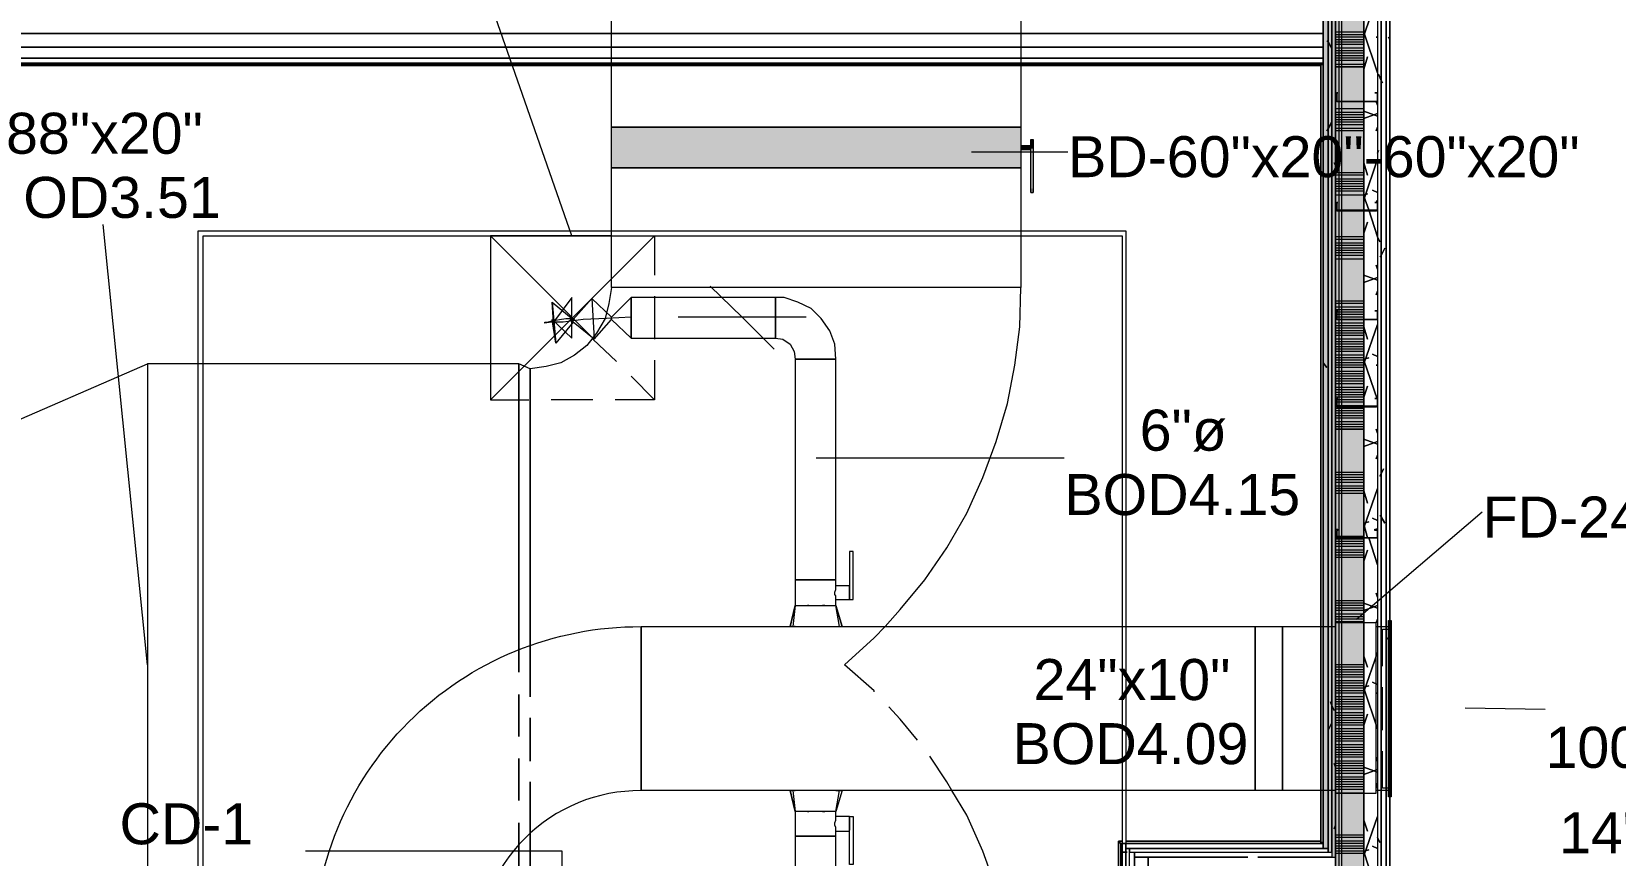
# Model space of a CAD drawing. Header units: metres. Extents: x 39 to 278, y -7 to 151.
# Drawn here: x 65.25 to 71.13, y 26.97 to 30.03 of the extents above; entities that cross this region are included whole.
import ezdxf

# ---------------------------------------------------------------- set-up
doc = ezdxf.new("R2010")
doc.units = ezdxf.units.M
doc.layers.add('HVAC - Ductos', color=5, linetype='Continuous', lineweight=50)
doc.layers.add('PDF_Geometry', color=7, linetype='Continuous', true_color=0xaaaaaa)
doc.layers.add('PDF_Solid Fills', color=7, linetype='Continuous', true_color=0xffffff)
doc.layers.add('PDF_Text', color=7, linetype='Continuous')
doc.styles.add('PDF Helvetica', font='')
doc.styles.get('PDF Helvetica').set_extended_font_data('Helvetica')

msp = doc.modelspace()

# ---------------------------------------------------------------- hatches: boundary and pattern name
at = {"layer": 'PDF_Solid Fills', "lineweight": 0, "transparency": 33554559}
h = msp.add_hatch(color=256, dxfattribs=at)
h.paths.add_polyline_path([(70.0481, 32.9808), (70.0665, 32.9808), (70.0665, 32.99), (70.0481, 32.99)])
h.paths.add_polyline_path([(70.0481, 26.9949), (70.0665, 26.9949), (70.0665, 32.825), (70.0481, 32.825)])
h = msp.add_hatch(color=256, dxfattribs=at)
h.paths.add_polyline_path([(70.0665, 32.9808), (70.0802, 32.9808), (70.0802, 32.99), (70.0665, 32.99)])
h.paths.add_polyline_path([(70.0802, 32.8387), (70.0665, 32.8387), (70.0665, 26.9811), (70.0802, 26.9811)])
h = msp.add_hatch(color=256, dxfattribs=at)
h.paths.add_polyline_path([(70.0939, 32.9808), (70.0939, 32.99), (70.0802, 32.99), (70.0802, 32.9808)])
h.paths.add_polyline_path([(70.0939, 32.8571), (70.0802, 32.8571), (70.0802, 26.9628), (70.0939, 26.9628)])
msp.add_hatch(color=256, dxfattribs=at).paths.add_polyline_path([(70.1215, 32.8571), (70.0939, 32.8571), (70.0939, 26.9124), (70.1994, 26.9124), (70.1994, 32.99), (70.0985, 32.99), (70.0939, 32.9854), (70.1215, 32.9808)])

# ---------------------------------------------------------------- linework, layer by layer
at = {"layer": 'HVAC - Ductos', "lineweight": 0}
for points in [[(67.4035, 29.6762), (67.4035, 36.0975), (68.9252, 36.0975), (68.9252, 29.6762)], [(65.0935, 29.9329), (70.0481, 29.9329)], [(65.0935, 29.9145), (70.0481, 29.9145)], [(65.1026, 29.9053), (70.0389, 29.9053)], [(65.1026, 29.9053), (70.0389, 29.9053)], [(68.9252, 29.6762), (68.9252, 29.5249), (67.4035, 29.5249), (67.4035, 29.6762)], [(68.9252, 29.5249), (68.9252, 29.0803), (67.4035, 29.0803), (67.4035, 29.5249)], [(67.4768, 28.8925), (67.4768, 28.9016), (67.4768, 28.9153), (67.4768, 28.9291), (67.4768, 28.9474), (67.4768, 28.9703), (67.4768, 28.9887), (67.4768, 29.007), (67.4768, 29.0207), (67.4768, 29.0345), (67.4768, 29.0437), (67.4768, 29.0345), (67.4768, 29.0207), (67.4768, 29.007), (67.4768, 28.9887), (67.4768, 28.9703), (67.4768, 28.9474), (67.4768, 28.9291), (67.4768, 28.9153), (67.4768, 28.9016)], [(68.1643, 28.8145), (68.1827, 28.8145), (68.201, 28.8145), (68.2193, 28.8145), (68.2285, 28.8145), (68.2377, 28.8145), (68.2331, 28.8695), (68.2147, 28.9199), (68.1827, 28.9657), (68.146, 29.0025), (68.0956, 29.0253), (68.0451, 29.0437), (68.0131, 29.0437), (68.0131, 29.0345), (68.0131, 29.0207), (68.0131, 29.007), (68.0131, 28.9887), (68.0131, 28.9703), (68.0131, 28.9474), (68.0131, 28.9291), (68.0131, 28.9153), (68.0131, 28.9016), (68.0131, 28.8925), (68.0406, 28.8879), (68.0681, 28.8695), (68.0819, 28.842), (68.0864, 28.8145), (68.091, 28.8145), (68.0956, 28.8145), (68.1094, 28.8145), (68.1231, 28.8145), (68.1414, 28.8145)], [(65.0981, 28.5441), (65.6802, 28.7962), (65.6802, 26.5595), (65.0981, 26.7887)], [(68.0864, 27.9941), (68.091, 27.9941), (68.0956, 27.9941), (68.1094, 27.9941), (68.1231, 27.9941), (68.1414, 27.9941), (68.1643, 27.9941), (68.1827, 27.9941), (68.201, 27.9941), (68.2193, 27.9941), (68.2285, 27.9941), (68.2377, 27.9941), (68.2377, 28.8145), (68.2285, 28.8145), (68.2193, 28.8145), (68.201, 28.8145), (68.1827, 28.8145), (68.1643, 28.8145), (68.1414, 28.8145), (68.1231, 28.8145), (68.1094, 28.8145), (68.0956, 28.8145), (68.091, 28.8145), (68.0864, 28.8145)], [(68.0681, 27.8199), (68.0864, 27.8979), (68.0681, 27.8199), (68.0727, 27.8199)], [(68.1369, 27.8979), (68.1323, 27.8979)], [(68.1964, 27.8979), (68.1919, 27.8979), (68.1873, 27.8979), (68.1919, 27.8979)], [(70.2452, 27.2011), (70.2452, 27.8337), (70.0939, 27.8337), (70.0939, 27.2011)], [(70.2911, 27.1874), (70.2911, 27.8428), (70.3002, 27.8428), (70.3002, 27.1874)], [(67.5135, 27.8199), (69.796, 27.8199), (69.796, 27.2103), (67.5135, 27.2103)], [(69.796, 27.8199), (69.8969, 27.8199), (69.8969, 27.2103), (69.796, 27.2103)], [(70.0939, 27.2103), (69.8969, 27.2103), (69.8969, 27.8199), (70.0939, 27.8199)], [(67.0598, 27.7328), (67.0598, 27.6503)], [(67.101, 27.5587), (67.101, 27.7466)], [(67.0598, 27.5678), (67.0598, 27.412)], [(67.101, 27.3203), (67.101, 27.4807)], [(67.0598, 27.3295), (67.0598, 27.1737)], [(67.101, 27.0499), (67.101, 27.2424)], [(68.0727, 27.2103), (68.0681, 27.2103)], [(68.1323, 27.1324), (68.1369, 27.1324)], [(68.1873, 27.1324), (68.1919, 27.1324), (68.1964, 27.1324), (68.1919, 27.1324)], [(67.0598, 27.0911), (67.0598, 27.0087)], [(68.3019, 26.9353), (68.2881, 26.9353), (68.2881, 27.1141), (68.3019, 27.1141)], [(68.2377, 27.0407), (68.2285, 27.0407), (68.2193, 27.0407), (68.201, 27.0407), (68.1827, 27.0407), (68.1643, 27.0407), (68.1414, 27.0407), (68.1231, 27.0407), (68.1094, 27.0407), (68.0956, 27.0407), (68.091, 27.0407), (68.0864, 27.0407), (68.0864, 26.0737), (68.091, 26.0737), (68.0956, 26.0737), (68.1094, 26.0737), (68.1231, 26.0737), (68.1414, 26.0737), (68.1643, 26.0737), (68.1827, 26.0737), (68.201, 26.0737), (68.2193, 26.0737), (68.2285, 26.0737), (68.2377, 26.0737)]]:
    msp.add_lwpolyline(points, close=True, dxfattribs=at)
for points in [[(69.3147, 35.0662), (69.4935, 35.0662), (69.3147, 35.0662), (69.2965, 35.0662), (69.2965, 35.0525), (69.2965, 35.0662), (69.3147, 35.0662), (69.3147, 32.8066), (69.2965, 32.8066), (69.2965, 34.9746), (69.2965, 35.0342), (69.2965, 34.9746), (69.2965, 32.8066), (69.3147, 32.8066), (69.4935, 32.8066), (70.0481, 32.8066), (70.0481, 27.0133), (70.0481, 29.9099), (65.0935, 29.9099), (70.0481, 29.9099), (70.0481, 27.0133), (70.0481, 29.9145), (70.0481, 27.0133), (69.4981, 27.0133)], [(65.1026, 35.0662), (65.0981, 35.0662), (65.0935, 35.0662), (65.0935, 35.0525), (65.0935, 35.0342), (65.0935, 34.9608), (65.0935, 30.0383), (65.0935, 29.9145), (70.0481, 29.9145), (65.0935, 29.9145), (65.0935, 24.9736), (65.0935, 29.8641)], [(67.2568, 29.2729), (66.9543, 30.1391)], [(70.0481, 29.9145), (65.0935, 29.9145), (70.0481, 29.9145)], [(70.0481, 29.9145), (65.0935, 29.9145), (70.0481, 29.9145)], [(65.0935, 29.9145), (70.0481, 29.9145), (65.0935, 29.9145)], [(68.7419, 29.5845), (69.0994, 29.5845)], [(65.6802, 27.6778), (65.5152, 29.3141)], [(67.4035, 29.2729), (66.9543, 29.2729), (66.9543, 28.7962)], [(67.3348, 28.8925), (66.9543, 29.2729)], [(67.4035, 29.2729), (67.5639, 29.2729), (67.5639, 29.1262)], [(67.4035, 29.1124), (67.5639, 29.2729)], [(68.421, 27.8199), (68.476, 27.8841), (68.5677, 27.9941), (68.6502, 28.1133), (68.7235, 28.2416), (68.7831, 28.3745), (68.8335, 28.5074), (68.8747, 28.6495), (68.9023, 28.7916), (68.9206, 28.9337), (68.9252, 29.0803), (67.4035, 29.0803), (67.3943, 29.0207), (67.3806, 28.9657), (67.3485, 28.9107), (67.3118, 28.8649), (67.266, 28.8283), (67.2156, 28.8007), (67.1606, 28.787), (67.101, 28.7779), (67.101, 27.7466), (67.101, 28.7779), (67.0598, 28.7962), (67.0598, 27.7328), (67.0598, 28.7962), (65.6802, 28.7962), (65.6802, 26.5595)], [(67.0781, 28.787), (67.4035, 29.1124)], [(68.0085, 28.8512), (67.8893, 28.9703), (67.7701, 29.0849)], [(67.1835, 28.9612), (67.2568, 28.8925), (67.2568, 29.0437), (67.1881, 28.952), (67.1835, 29.0253), (67.1973, 28.8741), (67.1835, 28.9612), (67.1881, 28.952)], [(67.2614, 28.952), (67.1973, 28.8741), (67.1835, 29.0253), (67.2614, 28.9612), (67.3302, 29.0391), (67.3393, 28.8879), (67.2614, 28.952), (67.2614, 28.9612)], [(67.4035, 28.9703), (67.4768, 29.0437), (67.4768, 28.8925), (68.0131, 28.8925), (68.0131, 28.9016), (68.0131, 28.9153), (68.0131, 28.9291), (68.0131, 28.9474), (68.0131, 28.9703), (68.0131, 28.9887), (68.0131, 29.007), (68.0131, 29.0207), (68.0131, 29.0345), (68.0131, 29.0437), (67.4768, 29.0437), (67.4768, 28.8925), (67.4035, 28.9612), (67.4035, 28.9703), (67.3302, 29.0391), (67.3393, 28.8879), (67.4035, 28.9612)], [(67.5639, 29.0483), (67.5639, 28.8879)], [(67.4768, 28.9703), (67.3852, 28.9657), (67.2981, 28.9612), (67.2247, 28.952), (67.179, 28.952), (67.156, 28.9474), (67.156, 28.952), (67.1652, 28.952), (67.1835, 28.9566), (67.211, 28.9612), (67.2339, 28.9657), (67.2523, 28.9657), (67.2568, 28.9703)], [(68.1277, 28.9703), (67.8893, 28.9703), (67.651, 28.9703)], [(67.4218, 28.8053), (67.3348, 28.8879), (67.3348, 28.8925)], [(66.9543, 28.7962), (66.9543, 28.6633), (67.0964, 28.6633)], [(66.9543, 28.6633), (67.0781, 28.787)], [(67.5639, 28.8099), (67.5639, 28.6633), (67.4173, 28.6633)], [(67.5639, 28.6633), (67.4768, 28.7503)], [(67.3348, 28.6633), (67.179, 28.6633)], [(68.1643, 28.4479), (69.0856, 28.4479)], [(70.1719, 27.8474), (70.6393, 28.2461)], [(68.0864, 27.8979), (68.091, 27.8979), (68.0956, 27.8979), (68.1094, 27.8979), (68.1231, 27.8979), (68.1414, 27.8979), (68.1643, 27.8979), (68.1827, 27.8979), (68.201, 27.8979), (68.2193, 27.8979), (68.2285, 27.8979), (68.2331, 27.8979), (68.2377, 27.8979), (68.2377, 27.9207), (68.2881, 27.9207), (68.3019, 27.9207), (68.3019, 28.0995), (68.2881, 28.0995), (68.2881, 27.9207), (68.2881, 27.9253), (68.2881, 27.9345), (68.2881, 27.9391), (68.2881, 27.9437), (68.2881, 27.9529), (68.2881, 27.9574), (68.2881, 27.962), (68.2881, 27.9666), (68.2881, 27.9711), (68.2377, 27.9711), (68.2377, 27.9941), (68.2285, 27.9941), (68.2193, 27.9941), (68.201, 27.9941), (68.1827, 27.9941), (68.1643, 27.9941), (68.1414, 27.9941), (68.1231, 27.9941), (68.1094, 27.9941), (68.0956, 27.9941), (68.091, 27.9941), (68.0864, 27.9941), (68.0864, 27.8979), (68.0773, 27.8199), (68.0864, 27.8199), (68.0819, 27.8199)], [(68.2377, 27.9207), (68.2377, 27.9253), (68.2377, 27.9345), (68.2331, 27.9391), (68.2331, 27.9483), (68.2377, 27.9574), (68.2377, 27.9666), (68.2377, 27.9711)], [(68.091, 27.8979), (68.091, 27.8979)], [(68.091, 27.8979), (68.091, 27.8979)], [(68.2606, 27.8199), (68.2377, 27.8979), (68.2606, 27.8199)], [(68.2514, 27.8199), (68.2377, 27.8979)], [(70.2911, 27.8383), (70.2911, 27.8291)], [(68.091, 27.8199), (68.1094, 27.8199), (68.1139, 27.8199), (68.1185, 27.8199), (68.1277, 27.8199), (68.1414, 27.8199), (68.146, 27.8199)], [(68.1506, 27.8199), (68.1735, 27.8199), (68.1781, 27.8199), (68.1827, 27.8199), (68.1964, 27.8199), (68.2056, 27.8199), (68.2102, 27.8199), (68.2193, 27.8199), (68.2331, 27.8199)], [(68.2377, 27.8199), (68.2469, 27.8199), (68.2514, 27.8199), (68.256, 27.8199), (68.2606, 27.8199), (68.256, 27.8199)], [(68.3798, 27.577), (68.3798, 27.5815), (68.2698, 27.6778), (68.3798, 27.7787), (68.421, 27.8199)], [(70.2911, 27.2103), (70.2452, 27.2103), (70.2452, 27.8199), (70.2911, 27.8199), (70.2911, 27.2103), (70.2911, 27.1965)], [(70.2681, 27.6733), (70.2681, 27.8107), (70.2911, 27.8107)], [(70.3002, 27.2241), (70.3002, 27.8107)], [(70.2681, 27.4349), (70.2681, 27.5953)], [(68.5402, 27.3983), (68.476, 27.4761), (68.4348, 27.522)], [(70.5752, 27.5174), (70.8731, 27.5128)], [(68.6685, 27.2103), (68.6502, 27.2424), (68.586, 27.3387)], [(70.2911, 27.2195), (70.2681, 27.2195), (70.2681, 27.357)], [(68.0681, 27.2103), (68.0864, 27.1324), (68.0681, 27.2103)], [(68.0819, 27.2103), (68.0864, 27.2103), (68.0773, 27.2103), (68.0864, 27.1324)], [(68.2377, 27.2103), (68.2469, 27.2103), (68.2514, 27.2103), (68.256, 27.2103), (68.2606, 27.2103), (68.2377, 27.1324), (68.2331, 27.1324), (68.2285, 27.1324), (68.2193, 27.1324), (68.201, 27.1324), (68.1827, 27.1324), (68.1643, 27.1324), (68.1414, 27.1324), (68.1231, 27.1324), (68.1094, 27.1324), (68.0956, 27.1324), (68.091, 27.1324), (68.0864, 27.1324), (68.0864, 27.0407), (68.091, 27.0407), (68.0956, 27.0407), (68.1094, 27.0407), (68.1231, 27.0407), (68.1414, 27.0407), (68.1643, 27.0407), (68.1827, 27.0407), (68.201, 27.0407), (68.2193, 27.0407), (68.2285, 27.0407), (68.2377, 27.0407), (68.2377, 27.0591), (68.2881, 27.0591)], [(68.146, 27.2103), (68.1414, 27.2103), (68.1277, 27.2103), (68.1185, 27.2103), (68.1139, 27.2103), (68.1094, 27.2103), (68.091, 27.2103)], [(68.2331, 27.2103), (68.2193, 27.2103), (68.2102, 27.2103), (68.2056, 27.2103), (68.1964, 27.2103), (68.1827, 27.2103), (68.1781, 27.2103), (68.1735, 27.2103), (68.1506, 27.2103)], [(68.2377, 26.2799), (68.9252, 26.2799), (68.9206, 26.422), (68.9023, 26.5687), (68.8747, 26.7107), (68.8335, 26.8483), (68.7831, 26.9857), (68.7235, 27.1187), (68.6685, 27.2103)], [(68.2881, 27.1141), (68.2377, 27.1141), (68.2377, 27.1324), (68.2514, 27.2103)], [(68.256, 27.2103), (68.2606, 27.2103), (68.2377, 27.1324)], [(68.091, 27.1324), (68.091, 27.1324)], [(68.091, 27.1324), (68.091, 27.1324)], [(68.2377, 27.0591), (68.2377, 27.0637), (68.2377, 27.0683), (68.2377, 27.0728), (68.2331, 27.082), (68.2331, 27.0911), (68.2377, 27.1003), (68.2377, 27.1049), (68.2377, 27.1095), (68.2377, 27.1141)], [(68.2881, 27.1095), (68.2881, 27.1049), (68.2881, 27.1003), (68.2881, 27.0911), (68.2881, 27.0865), (68.2881, 27.082), (68.2881, 27.0728), (68.2881, 27.0683), (68.2881, 27.0637)], [(68.0864, 26.2799), (67.4035, 26.2799), (67.3943, 26.3395), (67.3806, 26.3945), (67.3485, 26.4449), (67.3118, 26.4907), (67.266, 26.5274), (67.2156, 26.5549), (67.1606, 26.5732), (67.101, 26.5778), (67.101, 27.0499), (67.101, 26.5778), (67.0598, 26.5595), (67.0598, 27.0087), (67.0598, 26.5595), (66.904, 26.5595)], [(67.2201, 26.1149), (67.2201, 26.9857), (66.2668, 26.9857)]]:
    msp.add_lwpolyline(points, dxfattribs=at)
msp.add_lwpolyline([(67.5135, 27.8199), (67.5135, 27.2103, 0.417506), (66.904, 26.6007), (66.2943, 26.6007, -0.417253)], format="xyb", close=True, dxfattribs=at)
at = {"layer": 'HVAC - Ductos', "lineweight": 0, "transparency": 33554559}
msp.add_solid([(67.4035, 29.6762), (67.4035, 29.5249), (68.9252, 29.6762), (68.9252, 29.5249)], dxfattribs=at)
at = {"layer": 'PDF_Geometry', "lineweight": 0}
for points in [[(73.4949, 25.1157), (73.4949, 27.9161), (73.4949, 31.945), (73.4949, 34.8188), (73.4949, 34.837), (73.4949, 34.8508), (70.2635, 34.8508), (70.2635, 34.837), (70.2635, 34.8188), (70.2635, 32.99), (70.2635, 26.8391), (70.2635, 26.8115), (70.2635, 25.1157)], [(73.4811, 25.1157), (73.4811, 27.9161), (73.4811, 31.945), (73.4811, 34.8188), (73.4811, 34.837), (70.2819, 34.837), (70.2819, 34.8188), (70.2819, 32.99), (70.2819, 26.8391), (70.2819, 26.8115), (70.2819, 25.1157)], [(70.0481, 32.8066), (70.0481, 27.0133), (69.4981, 27.0133), (69.2965, 27.0133), (69.2965, 24.9736), (68.9619, 24.9736), (68.9619, 24.8682), (69.2965, 24.8682), (69.4981, 24.8682), (70.0985, 24.8682), (70.0985, 25.0653), (69.4981, 25.0653), (69.4981, 26.8115), (70.0481, 26.8115), (70.0985, 26.8115), (70.0985, 25.1157), (70.2956, 25.1157), (70.2956, 26.8115), (70.2956, 32.99)], [(70.0481, 32.99), (70.0481, 27.0133), (70.0481, 32.99)], [(70.0939, 32.99), (70.0939, 26.9124), (70.0985, 26.9124), (70.1994, 26.9124), (70.1994, 26.9674), (70.1994, 28.1499), (70.1994, 28.6403), (70.1994, 28.9612), (70.1994, 29.3691), (70.1994, 29.7724), (70.1994, 30.1803)], [(70.2498, 32.99), (70.2498, 26.9674), (70.2498, 26.8391), (70.1994, 26.8391), (70.1994, 26.9674), (70.1994, 28.1499), (70.1994, 28.6403), (70.1994, 28.9612), (70.1994, 29.3691), (70.1994, 29.7724), (70.1994, 30.1803)], [(70.2498, 32.99), (70.2498, 26.9674), (70.2498, 26.8391), (70.2498, 26.8115), (70.2498, 25.4182), (70.2498, 26.8115), (70.2635, 26.8115), (70.2635, 25.1157), (70.2498, 25.1157), (70.2498, 25.3815), (70.2498, 25.1157)], [(70.2956, 32.99), (70.2956, 26.8115), (70.2956, 32.99)], [(70.2956, 32.99), (70.2956, 26.8391), (70.2956, 26.8115), (70.2956, 25.1157), (70.2956, 26.8115), (70.2956, 25.1157), (70.2956, 26.8115), (70.3002, 26.8115), (70.3048, 26.8115), (70.3094, 26.8115), (70.3048, 26.8115), (70.3002, 26.8115), (70.3002, 25.1157), (70.3002, 26.8115), (70.3002, 25.1157), (70.4469, 25.1157), (70.2956, 25.1157), (70.4469, 25.1157), (70.2956, 25.1157), (70.2956, 25.1111), (73.5131, 25.1111)], [(70.0985, 24.9003), (69.4981, 24.9003), (69.3469, 24.9003), (69.3285, 24.9003), (69.3285, 26.9811), (69.3469, 26.9811), (69.4981, 26.9811), (70.0481, 26.9811), (70.0665, 26.9811), (70.0802, 26.9811), (70.0802, 32.8387)], [(69.8052, 26.9628), (70.0481, 26.9628), (70.0802, 26.9628), (70.0939, 26.9628), (70.0939, 26.9124), (70.0939, 26.9628), (70.0939, 32.8571)], [(70.0985, 24.882), (69.4981, 24.882), (69.3285, 24.882), (69.3147, 24.882), (69.3147, 26.9949), (69.3285, 26.9949), (69.4981, 26.9949), (70.0481, 26.9949), (70.0665, 26.9949), (70.0665, 32.825)], [(70.1994, 30.1803), (70.1994, 29.7724), (70.1994, 29.3691), (70.1994, 28.9612), (70.1994, 28.6403), (70.1994, 28.1499), (70.1994, 26.9674)], [(70.1031, 29.8045), (70.1031, 29.8045)], [(70.2406, 29.8045), (70.2406, 29.8045)], [(70.0985, 29.7724), (70.0985, 29.7724)], [(70.0985, 29.3691), (70.0985, 29.3691)], [(70.1031, 29.3966), (70.1031, 29.3966)], [(70.2406, 29.3966), (70.2406, 29.3966)], [(65.8681, 25.6016), (65.8681, 29.2729), (65.8681, 29.2912), (69.3147, 29.2912), (69.3147, 29.2729), (69.3147, 27.0133), (69.4981, 27.0133), (69.3147, 27.0133), (69.301, 27.0133), (69.2965, 27.0133), (69.301, 27.0133), (69.2965, 27.0133), (69.2919, 27.0178), (69.2919, 27.0224), (69.2873, 27.0224), (69.2873, 25.6153), (69.2873, 27.0224), (69.2919, 27.0224), (69.2919, 27.0178), (69.2965, 27.0133), (69.2965, 25.6153), (69.2965, 27.0133), (69.2919, 27.0178), (69.2919, 27.0224), (69.2873, 27.0224), (69.2873, 25.6153), (69.2873, 27.0224), (69.301, 27.0224), (69.2873, 27.0224), (69.301, 27.0224), (69.2873, 27.0224), (69.2919, 27.0224), (69.2919, 27.0178), (69.2965, 27.0133), (69.301, 27.0133)], [(69.2965, 25.6153), (69.2965, 27.0133), (69.2965, 25.6153), (69.2965, 27.0133), (69.2965, 25.6153), (69.2965, 27.0133), (69.2965, 25.6153), (65.8864, 25.6153), (65.8864, 29.2729), (69.301, 29.2729), (69.301, 27.0133), (69.2965, 27.0133), (69.301, 27.0133), (69.301, 24.8682), (69.2965, 24.8682), (69.301, 24.8682), (69.3147, 24.8682), (69.4981, 24.8682), (70.0985, 24.8682), (69.2965, 24.8682), (69.2965, 24.882), (69.2965, 24.8682), (70.0985, 24.8682), (73.6736, 24.8682)], [(70.0985, 28.9612), (70.0985, 28.9612)], [(70.1031, 28.9933), (70.1031, 28.9933)], [(70.2406, 28.9933), (70.2406, 28.9933)], [(70.1031, 28.6678), (70.1031, 28.6678)], [(70.2406, 28.6678), (70.2406, 28.6678)], [(70.0985, 28.6403), (70.0985, 28.6403)], [(70.0985, 28.1499), (70.0985, 28.1499)], [(69.2965, 27.0133), (69.2965, 27.0133)], [(69.2965, 27.0133), (69.2965, 27.0133)], [(69.3147, 27.0133), (70.0481, 27.0133), (69.3147, 27.0133)], [(69.3147, 27.0133), (70.0481, 27.0133), (69.3147, 27.0133)], [(69.3147, 27.0133), (69.3147, 27.0133)], [(69.3147, 27.0133), (70.0481, 27.0133), (69.3147, 27.0133)], [(69.3147, 27.0133), (70.0481, 27.0133), (69.3147, 27.0133)], [(70.0985, 24.9141), (70.0344, 24.9141), (70.2498, 24.9141), (70.2589, 24.9141), (70.2498, 24.9141), (70.2498, 24.9003), (69.3469, 24.9003), (69.3469, 24.9141), (69.6081, 24.9141), (70.0298, 24.9141), (69.6081, 24.9141), (69.4981, 24.9141), (69.3973, 24.9141), (69.3469, 24.9141), (69.3469, 26.8115), (69.3469, 24.9003), (69.3285, 24.9003), (69.3285, 26.9811), (69.3469, 26.9811), (69.3469, 26.8161), (69.3469, 26.9628), (69.3973, 26.9628), (69.3973, 26.8161)], [(69.3469, 26.8161), (69.3469, 26.9628), (69.3973, 26.9628), (69.4981, 26.9628), (69.7685, 26.9628), (69.3469, 26.9628), (69.3469, 26.9811), (70.0802, 26.9811), (70.0802, 26.9628), (69.8052, 26.9628), (70.0939, 26.9628), (70.0939, 26.9124), (69.7639, 26.9124), (69.3973, 26.9124), (69.3973, 26.9628), (69.7685, 26.9628)]]:
    msp.add_lwpolyline(points, dxfattribs=at)
for points in [[(70.0665, 32.99), (70.0481, 32.99), (70.0481, 26.9949), (70.0665, 26.9949)], [(70.0802, 32.99), (70.0665, 32.99), (70.0665, 26.9811), (70.0802, 26.9811)], [(70.0939, 32.99), (70.0802, 32.99), (70.0802, 26.9628), (70.0939, 26.9628)], [(70.2635, 32.99), (70.2498, 32.99), (70.2498, 26.9674), (70.2498, 26.8115), (70.2635, 26.8115)], [(70.2819, 32.99), (70.2635, 32.99), (70.2635, 26.8115), (70.2819, 26.8115)], [(70.2956, 32.99), (70.2819, 32.99), (70.2819, 26.8115), (70.2956, 26.8115)], [(70.0481, 30.0245), (65.0935, 30.0245)], [(65.0935, 29.9741), (70.0481, 29.9741)], [(70.0389, 27.0224), (70.0389, 27.0178), (70.0435, 27.0178), (70.0481, 27.0133), (70.0481, 29.9145), (70.0481, 27.0133), (70.0435, 27.0178), (70.0389, 27.0178), (70.0389, 27.0224), (69.3147, 27.0224), (70.0389, 27.0224), (70.0389, 29.9053)], [(70.0389, 27.0224), (70.0389, 27.0178), (70.0435, 27.0178), (70.0481, 27.0133), (70.0481, 29.9145), (70.0481, 27.0133), (70.0435, 27.0178), (70.0389, 27.0178), (70.0389, 27.0224), (69.3147, 27.0224), (70.0389, 27.0224), (70.0389, 29.9053)], [(70.2498, 29.7724), (70.2452, 29.7724), (70.0985, 29.7724), (70.0939, 29.7724), (70.0939, 29.8045), (70.1031, 29.8045), (70.0985, 29.8045), (70.0985, 29.7724), (70.2452, 29.7724), (70.2498, 29.7724), (70.2498, 29.8045)], [(70.2406, 29.8045), (70.2498, 29.8045)], [(70.2498, 29.3691), (70.2452, 29.3645), (70.0985, 29.3645), (70.0985, 29.3691), (70.0939, 29.3691), (70.0939, 29.3966), (70.1031, 29.3966), (70.0985, 29.3966), (70.0985, 29.3691), (70.2452, 29.3691), (70.2498, 29.3691), (70.2498, 29.3966)], [(70.2406, 29.3966), (70.2498, 29.3966)], [(70.2498, 28.9612), (70.2452, 28.9612), (70.0985, 28.9612), (70.0939, 28.9612), (70.0939, 28.9933), (70.1031, 28.9933), (70.0985, 28.9933), (70.0985, 28.9612), (70.2452, 28.9612), (70.2498, 28.9612), (70.2498, 28.9933)], [(70.2406, 28.9933), (70.2498, 28.9933)], [(70.2498, 28.6403), (70.2452, 28.6357), (70.0985, 28.6357), (70.0985, 28.6403), (70.0939, 28.6403), (70.0939, 28.6678), (70.1031, 28.6678), (70.0985, 28.6678), (70.0985, 28.6403), (70.2452, 28.6403), (70.2498, 28.6403), (70.2498, 28.6678)], [(70.2406, 28.6678), (70.2498, 28.6678)], [(70.2498, 28.1499), (70.2452, 28.1499), (70.0985, 28.1499), (70.0939, 28.1499), (70.0939, 28.182), (70.1031, 28.182), (70.1031, 28.1774), (70.0985, 28.1774), (70.0985, 28.1499), (70.2452, 28.1499), (70.2498, 28.1499), (70.2498, 28.1774), (70.2406, 28.1774), (70.2406, 28.182), (70.2498, 28.182)], [(69.2965, 24.8682), (69.301, 24.8682), (69.301, 27.0133), (69.2965, 27.0133)], [(70.0481, 27.0133), (69.301, 27.0133), (70.0481, 27.0133), (69.3147, 27.0133), (69.3147, 26.9949), (70.0481, 26.9949)], [(69.3147, 24.8682), (69.3147, 27.0133), (69.301, 27.0133), (69.301, 24.8682)], [(69.3285, 24.882), (69.3285, 26.9949), (69.3147, 26.9949), (69.3147, 24.882)], [(70.0665, 26.9949), (69.3285, 26.9949), (69.3285, 26.9811), (70.0665, 26.9811)]]:
    msp.add_lwpolyline(points, close=True, dxfattribs=at)
at = {"layer": 'PDF_Geometry', "color": 254, "lineweight": 0, "true_color": 0xd4d4d4}
for points in [[(70.1077, 29.3691), (70.1077, 29.7724), (70.1077, 30.1803), (70.1077, 30.5837), (70.1077, 30.9916), (70.1077, 31.3949)], [(70.1169, 29.3691), (70.1169, 29.7724), (70.1169, 30.1803), (70.1169, 30.5837), (70.1169, 30.9916), (70.1169, 31.3949)], [(70.1994, 30.0291), (70.0939, 30.0291)], [(70.1994, 30.0199), (70.0939, 30.0199)], [(70.1994, 30.0108), (70.0939, 30.0108)], [(70.1994, 30.0016), (70.0939, 30.0016)], [(70.1994, 29.9925), (70.0939, 29.9925)], [(70.1994, 29.9833), (70.0939, 29.9833)], [(70.1994, 29.9695), (70.0939, 29.9695)], [(70.1994, 29.9603), (70.0939, 29.9603)], [(70.1994, 29.9512), (70.0939, 29.9512)], [(70.1994, 29.942), (70.0939, 29.942)], [(70.1994, 29.9329), (70.0939, 29.9329)], [(70.1994, 29.9237), (70.0939, 29.9237)], [(70.1994, 29.9099), (70.0939, 29.9099)], [(70.1994, 29.7449), (70.0939, 29.7449)], [(70.1994, 29.7312), (70.0939, 29.7312)], [(70.1994, 29.7221), (70.0939, 29.7221)], [(70.1994, 29.7129), (70.0939, 29.7129)], [(70.1994, 29.7037), (70.0939, 29.7037)], [(70.1994, 29.6945), (70.0939, 29.6945)], [(70.1994, 29.6853), (70.0939, 29.6853)], [(70.1994, 29.6716), (70.0939, 29.6716)], [(70.1994, 29.6624), (70.0939, 29.6624)], [(70.1994, 29.5066), (70.0939, 29.5066)], [(70.1994, 29.4974), (70.0939, 29.4974)], [(70.1994, 29.4837), (70.0939, 29.4837)], [(70.1994, 29.4745), (70.0939, 29.4745)], [(70.1994, 29.4653), (70.0939, 29.4653)], [(70.1994, 29.4562), (70.0939, 29.4562)], [(70.1994, 29.447), (70.0939, 29.447)], [(70.1994, 29.4379), (70.0939, 29.4379)], [(70.1994, 29.4241), (70.0939, 29.4241)], [(70.1077, 28.6403), (70.1077, 28.9612), (70.1077, 29.3645)], [(70.1169, 28.6403), (70.1169, 28.9612), (70.1169, 29.3645)], [(70.1994, 29.2683), (70.0939, 29.2683)], [(70.1994, 29.2591), (70.0939, 29.2591)], [(70.1994, 29.2453), (70.0939, 29.2453)], [(70.1994, 29.2362), (70.0939, 29.2362)], [(70.1994, 29.227), (70.0939, 29.227)], [(70.1994, 29.2178), (70.0939, 29.2178)], [(70.1994, 29.2087), (70.0939, 29.2087)], [(70.1994, 29.1995), (70.0939, 29.1995)], [(70.1994, 29.1857), (70.0939, 29.1857)], [(70.1994, 29.0299), (70.0939, 29.0299)], [(70.1994, 29.0207), (70.0939, 29.0207)], [(70.1994, 29.007), (70.0939, 29.007)], [(70.1994, 28.9979), (70.0939, 28.9979)], [(70.1994, 28.9612), (70.0939, 28.9612)], [(70.1994, 28.9887), (70.0985, 28.9887)], [(70.1994, 28.9795), (70.0985, 28.9795)], [(70.1994, 28.9703), (70.0985, 28.9703)], [(70.1994, 28.9474), (70.0939, 28.9474)], [(70.1994, 28.9383), (70.0939, 28.9383)], [(70.1994, 28.9291), (70.0939, 28.9291)], [(70.1994, 28.9199), (70.0939, 28.9199)], [(70.1994, 28.9107), (70.0939, 28.9107)], [(70.1994, 28.9016), (70.0939, 28.9016)], [(70.1994, 28.8879), (70.0939, 28.8879)], [(70.1994, 28.8787), (70.0939, 28.8787)], [(70.1994, 28.8695), (70.0939, 28.8695)], [(70.1994, 28.8603), (70.0939, 28.8603)], [(70.1994, 28.8512), (70.0939, 28.8512)], [(70.1994, 28.842), (70.0939, 28.842)], [(70.1994, 28.8283), (70.0939, 28.8283)], [(70.1994, 28.8191), (70.0939, 28.8191)], [(70.1994, 28.8099), (70.0939, 28.8099)], [(70.1994, 28.8007), (70.0939, 28.8007)], [(70.1994, 28.7916), (70.0939, 28.7916)], [(70.1994, 28.7825), (70.0939, 28.7825)], [(70.1994, 28.7687), (70.0939, 28.7687)], [(70.1994, 28.7595), (70.0939, 28.7595)], [(70.1994, 28.7503), (70.0939, 28.7503)], [(70.1994, 28.7412), (70.0939, 28.7412)], [(70.1994, 28.732), (70.0939, 28.732)], [(70.1994, 28.7229), (70.0939, 28.7229)], [(70.1994, 28.7091), (70.0939, 28.7091)], [(70.1994, 28.6999), (70.0939, 28.6999)], [(70.1994, 28.6907), (70.0939, 28.6907)], [(70.1994, 28.6816), (70.0939, 28.6816)], [(70.1994, 28.6724), (70.0939, 28.6724)], [(70.1994, 28.6633), (70.0985, 28.6633)], [(70.1994, 28.6311), (70.0939, 28.6311)], [(70.1994, 28.622), (70.0939, 28.622)], [(70.1994, 28.6129), (70.0939, 28.6129)], [(70.1994, 28.6037), (70.0939, 28.6037)], [(70.1994, 28.6541), (70.0985, 28.6541)], [(70.1994, 28.6403), (70.0985, 28.6403)], [(70.1077, 26.8391), (70.1077, 26.9124), (70.1077, 26.9674), (70.1077, 27.6549), (70.1077, 28.1499), (70.1077, 28.6357)], [(70.1169, 26.8391), (70.1169, 26.9124), (70.1169, 26.9674), (70.1169, 27.6549), (70.1169, 28.1499), (70.1169, 28.6357)], [(70.1994, 28.5945), (70.0939, 28.5945)], [(70.1994, 28.5807), (70.0939, 28.5807)], [(70.1994, 28.5716), (70.0939, 28.5716)], [(70.1994, 28.5624), (70.0939, 28.5624)], [(70.1994, 28.3928), (70.0939, 28.3928)], [(70.1994, 28.3837), (70.0939, 28.3837)], [(70.1994, 28.3745), (70.0939, 28.3745)], [(70.1994, 28.3653), (70.0939, 28.3653)], [(70.1994, 28.3561), (70.0939, 28.3561)], [(70.1994, 28.3424), (70.0939, 28.3424)], [(70.1994, 28.3333), (70.0939, 28.3333)], [(70.1994, 28.3241), (70.0939, 28.3241)], [(70.1994, 28.3149), (70.0939, 28.3149)], [(70.1994, 28.1453), (70.0939, 28.1453)], [(70.1994, 28.1361), (70.0939, 28.1361)], [(70.1994, 28.1545), (70.0985, 28.1545)], [(70.1994, 28.127), (70.0939, 28.127)], [(70.1994, 28.1178), (70.0939, 28.1178)], [(70.1994, 28.1041), (70.0939, 28.1041)], [(70.1994, 28.0949), (70.0939, 28.0949)], [(70.1994, 28.0857), (70.0939, 28.0857)], [(70.1994, 28.0766), (70.0939, 28.0766)], [(70.1994, 27.9161), (70.0939, 27.9161)], [(70.1994, 27.907), (70.0939, 27.907)], [(70.1994, 27.8979), (70.0939, 27.8979)], [(70.1994, 27.8887), (70.0939, 27.8887)], [(70.1994, 27.8795), (70.0939, 27.8795)], [(70.1994, 27.8657), (70.0939, 27.8657)], [(70.1994, 27.8566), (70.0939, 27.8566)], [(70.1994, 27.8474), (70.0939, 27.8474)], [(70.1994, 27.8383), (70.0939, 27.8383)], [(70.1994, 27.6778), (70.0939, 27.6778)], [(70.1994, 27.6687), (70.0939, 27.6687)], [(70.1994, 27.6595), (70.0939, 27.6595)], [(70.1994, 27.6503), (70.0939, 27.6503)], [(70.1994, 27.6411), (70.0939, 27.6411)], [(70.1994, 27.632), (70.0939, 27.632)], [(70.1994, 27.6183), (70.0939, 27.6183)], [(70.1994, 27.6091), (70.0939, 27.6091)], [(70.1994, 27.5999), (70.0939, 27.5999)], [(70.1994, 27.5907), (70.0939, 27.5907)], [(70.1994, 27.5815), (70.0939, 27.5815)], [(70.1994, 27.5724), (70.0939, 27.5724)], [(70.1994, 27.5587), (70.0939, 27.5587)], [(70.1994, 27.5495), (70.0939, 27.5495)], [(70.1994, 27.5403), (70.0939, 27.5403)], [(70.1994, 27.5311), (70.0939, 27.5311)], [(70.1994, 27.522), (70.0939, 27.522)], [(70.1994, 27.5128), (70.0939, 27.5128)], [(70.1994, 27.4991), (70.0939, 27.4991)], [(70.1994, 27.4899), (70.0939, 27.4899)], [(70.1994, 27.4807), (70.0939, 27.4807)], [(70.1994, 27.4715), (70.0939, 27.4715)], [(70.1994, 27.4624), (70.0939, 27.4624)], [(70.1994, 27.4533), (70.0939, 27.4533)], [(70.1994, 27.4395), (70.0939, 27.4395)], [(70.1994, 27.4303), (70.0939, 27.4303)], [(70.1994, 27.4211), (70.0939, 27.4211)], [(70.1994, 27.412), (70.0939, 27.412)], [(70.1994, 27.4028), (70.0939, 27.4028)], [(70.1994, 27.3937), (70.0939, 27.3937)], [(70.1994, 27.3799), (70.0939, 27.3799)], [(70.1994, 27.3707), (70.0939, 27.3707)], [(70.1994, 27.3615), (70.0939, 27.3615)], [(70.1994, 27.3524), (70.0939, 27.3524)], [(70.1994, 27.3433), (70.0939, 27.3433)], [(70.1994, 27.3341), (70.0939, 27.3341)], [(70.1994, 27.3203), (70.0939, 27.3203)], [(70.1994, 27.3111), (70.0939, 27.3111)], [(70.1994, 27.302), (70.0939, 27.302)], [(70.1994, 27.2928), (70.0939, 27.2928)], [(70.1994, 27.2837), (70.0939, 27.2837)], [(70.1994, 27.2745), (70.0939, 27.2745)], [(70.1994, 27.2607), (70.0939, 27.2607)], [(70.1994, 27.2516), (70.0939, 27.2516)], [(70.1994, 27.2424), (70.0939, 27.2424)], [(70.1994, 27.2333), (70.0939, 27.2333)], [(70.1994, 27.2241), (70.0939, 27.2241)], [(70.1994, 27.2149), (70.0939, 27.2149)], [(70.1994, 27.0453), (70.0939, 27.0453)], [(70.1994, 27.0361), (70.0939, 27.0361)], [(70.1994, 27.0224), (70.0939, 27.0224)], [(70.1994, 27.0133), (70.0939, 27.0133)], [(70.1994, 27.0041), (70.0939, 27.0041)], [(70.1994, 26.9949), (70.0939, 26.9949)], [(70.1994, 26.9857), (70.0939, 26.9857)], [(70.1994, 26.9766), (70.0939, 26.9766)]]:
    msp.add_lwpolyline(points, dxfattribs=at)
at = {"layer": 'PDF_Geometry', "color": 254, "lineweight": 0, "true_color": 0xdddddd}
for points in [[(70.2498, 30.1666), (70.1994, 30.0153)], [(70.1994, 30.0291), (70.2498, 29.8779)], [(70.2498, 30.0108), (70.2452, 30.0108)], [(70.2131, 29.9374), (70.1994, 29.8916)], [(70.1994, 29.7357), (70.2498, 29.7175)], [(70.2498, 29.7266), (70.1994, 29.7083)], [(70.2452, 29.7724), (70.2498, 29.7587)], [(70.2498, 29.6762), (70.2452, 29.6624)], [(70.2498, 29.557), (70.1994, 29.4057)], [(70.1994, 29.5433), (70.2131, 29.4974)], [(70.2131, 29.4287), (70.1994, 29.4241)], [(70.2315, 29.4425), (70.2498, 29.4333)], [(70.1994, 29.4195), (70.2177, 29.3691), (70.2498, 29.2683), (70.2177, 29.3691)], [(70.2498, 29.4012), (70.2452, 29.4012)], [(70.2131, 29.3233), (70.1994, 29.282)], [(70.2452, 29.1629), (70.2498, 29.1491)], [(70.1994, 29.1262), (70.2498, 29.1079)], [(70.2498, 29.117), (70.1994, 29.0987)], [(70.2498, 29.0666), (70.2452, 29.0529)], [(70.2498, 28.9428), (70.1994, 28.7962)], [(70.1994, 28.9337), (70.2131, 28.8879)], [(70.2177, 28.8191), (70.1994, 28.8145)], [(70.1994, 28.8099), (70.2498, 28.6633)], [(70.2315, 28.8329), (70.2498, 28.8237)], [(70.2498, 28.7916), (70.2452, 28.7916)], [(70.2131, 28.7137), (70.1994, 28.6724)], [(70.2452, 28.5533), (70.2498, 28.5395)], [(70.1994, 28.5166), (70.2498, 28.4983)], [(70.2498, 28.5074), (70.1994, 28.4891)], [(70.2498, 28.457), (70.2452, 28.4433)], [(70.2498, 28.3333), (70.1994, 28.1866)], [(70.1994, 28.3241), (70.2131, 28.2783)], [(70.2177, 28.2095), (70.1994, 28.2049)], [(70.1994, 28.2003), (70.2131, 28.1499)], [(70.2315, 28.2233), (70.2498, 28.2141)], [(70.2177, 28.1499), (70.2498, 28.0491)], [(70.2498, 28.182), (70.2452, 28.182)], [(70.2131, 28.1041), (70.1994, 28.0629)], [(70.1994, 27.907), (70.2498, 27.8887)], [(70.2498, 27.8979), (70.1994, 27.8795)], [(70.2452, 27.9437), (70.2498, 27.9299)], [(70.2498, 27.8474), (70.2452, 27.8337)], [(70.2498, 27.7237), (70.1994, 27.577)], [(70.1994, 27.7099), (70.2131, 27.6687)], [(70.2177, 27.5999), (70.1994, 27.5953)], [(70.2315, 27.6137), (70.2498, 27.6045)], [(70.1994, 27.5907), (70.2498, 27.4395)], [(70.2498, 27.5724), (70.2452, 27.5724)], [(70.2131, 27.4945), (70.1994, 27.4533)], [(70.2452, 27.3341), (70.2498, 27.3203)], [(70.1994, 27.2974), (70.2498, 27.2791)], [(70.2498, 27.2883), (70.1994, 27.2699)], [(70.2498, 27.2378), (70.2452, 27.2195)], [(70.2498, 27.1141), (70.1994, 26.9674)], [(70.1994, 27.1003), (70.2131, 27.0591)], [(70.2177, 26.9903), (70.1994, 26.9857)], [(70.2315, 27.0041), (70.2498, 26.9949)]]:
    msp.add_lwpolyline(points, close=True, dxfattribs=at)
for points in [[(70.1994, 30.0199), (70.1994, 30.0199)], [(70.1994, 30.0199), (70.1994, 30.0199)], [(70.1994, 29.4103), (70.1994, 29.4103)], [(70.1994, 29.4103), (70.1994, 29.4103)], [(70.1994, 28.8007), (70.1994, 28.8007)], [(70.1994, 28.8007), (70.1994, 28.8007)], [(70.1994, 28.1911), (70.1994, 28.1911)], [(70.1994, 28.1911), (70.1994, 28.1911)], [(70.1994, 27.5815), (70.1994, 27.5815)], [(70.1994, 27.5815), (70.1994, 27.5815)], [(70.2498, 26.8253), (70.2452, 26.8345), (70.2452, 26.8391), (70.204, 26.9674), (70.1994, 26.9811), (70.204, 26.9674), (70.2452, 26.8391)], [(70.1994, 26.972), (70.1994, 26.972)], [(70.1994, 26.972), (70.1994, 26.972)]]:
    msp.add_lwpolyline(points, dxfattribs=at)
at = {"layer": 'PDF_Geometry', "color": 254, "lineweight": 0, "true_color": 0xeaeaea}
for points in [[(70.2911, 30.0108), (70.2956, 30.0016)], [(70.0619, 29.9971), (70.0665, 29.9925), (70.0802, 29.9695), (70.0665, 29.9925)], [(70.2543, 29.8733), (70.2635, 29.8503), (70.2681, 29.8412), (70.2635, 29.8503)], [(70.0619, 29.6624), (70.0665, 29.6716), (70.0802, 29.6945), (70.0665, 29.6716)], [(70.0893, 29.5433), (70.0939, 29.5341)], [(70.2498, 29.5799), (70.2543, 29.5891)], [(70.2498, 29.2683), (70.2589, 29.2499)], [(70.2589, 29.1949), (70.2635, 29.1995), (70.2773, 29.227), (70.2635, 29.1995)], [(70.0481, 28.8007), (70.0619, 28.7825)], [(70.2589, 28.3791), (70.2635, 28.3883), (70.2727, 28.4066), (70.2635, 28.3883)], [(70.2589, 28.2324), (70.2635, 28.2279), (70.2773, 28.2049), (70.2635, 28.2279)], [(70.2956, 28.237), (70.2956, 28.2416)], [(70.2865, 27.7787), (70.2956, 27.7649)], [(70.0802, 27.5266), (70.0893, 27.5083), (70.0802, 27.5266), (70.0756, 27.5403)], [(70.0665, 27.4349), (70.0802, 27.4624)], [(70.0893, 27.3111), (70.0939, 27.2974)], [(70.0893, 27.0683), (70.0939, 27.082)], [(70.2498, 27.0361), (70.2589, 27.0178)], [(69.3193, 26.9811), (69.3147, 26.9811), (69.301, 26.9811), (69.3147, 26.9811)]]:
    msp.add_lwpolyline(points, close=True, dxfattribs=at)
at = {"layer": 'PDF_Geometry', "color": 254, "lineweight": 0, "true_color": 0xd4d4d4}
for points in [[(70.0939, 29.9008), (70.1994, 29.9008)], [(70.0939, 28.5533), (70.1994, 28.5533)], [(70.0939, 27.2011), (70.1994, 27.2011)]]:
    msp.add_lwpolyline(points, close=True, dxfattribs=at)
at = {"layer": 'PDF_Geometry', "color": 1, "lineweight": 0}
for points in [[(68.9619, 29.447), (68.9619, 29.4425), (68.9619, 29.4379), (68.9619, 29.4333), (68.9619, 29.4379), (68.9619, 29.4425), (68.9619, 29.447), (68.9619, 29.5983), (68.9619, 29.6303), (68.971, 29.6303), (68.971, 29.5983), (68.9619, 29.5983), (68.9619, 29.6029), (68.9619, 29.6075), (68.9252, 29.6075)], [(68.971, 29.5983), (68.971, 29.447), (68.971, 29.4425), (68.971, 29.4379), (68.971, 29.4333), (68.971, 29.4379), (68.971, 29.4425), (68.971, 29.447)], [(68.9252, 29.5937), (68.9619, 29.5937)], [(68.9619, 29.4333), (68.9619, 29.4333)], [(68.9619, 29.4333), (68.971, 29.4333)], [(68.971, 29.4333), (68.971, 29.4333)]]:
    msp.add_lwpolyline(points, dxfattribs=at)
msp.add_lwpolyline([(68.971, 29.5983), (68.971, 29.6029), (68.971, 29.6075), (68.971, 29.6029)], close=True, dxfattribs=at)
at = {"layer": 'PDF_Geometry', "color": 254, "lineweight": 0, "true_color": 0xd2d2d2}
for points in [[(70.1215, 28.9612), (70.1215, 28.9612)], [(70.1811, 28.6357), (70.1811, 28.6403)], [(70.1948, 28.1499), (70.1948, 28.1499)]]:
    msp.add_lwpolyline(points, dxfattribs=at)
at = {"layer": 'PDF_Geometry', "color": 254, "lineweight": 0, "true_color": 0xeaeaea}
for points in [[(70.0665, 27.4349), (70.0665, 27.4349)], [(70.0665, 27.4349), (70.0665, 27.4349)], [(70.0802, 27.4624), (70.0802, 27.4624)], [(70.0802, 27.4624), (70.0802, 27.4624)]]:
    msp.add_lwpolyline(points, dxfattribs=at)
at = {"layer": 'PDF_Solid Fills', "color": 1, "lineweight": 0, "transparency": 33554559}
for points in [[(68.9252, 29.6075), (68.9252, 29.5937), (68.9619, 29.6075), (68.9619, 29.5937)], [(68.9619, 29.6303), (68.9619, 29.5983), (68.971, 29.6303), (68.971, 29.5983)], [(68.9619, 29.5983), (68.9619, 29.447), (68.971, 29.5983), (68.971, 29.447)]]:
    msp.add_solid(points, dxfattribs=at)

# ---------------------------------------------------------------- texts
at = {"layer": 'PDF_Text', "lineweight": 0, "attachment_point": 4, "style": 'PDF Helvetica'}
for s, insert, char_height in [('88"x20"', (65.154, 29.6527), 0.15247), ('BD-60"x20"-60"x20"', (69.1004, 29.5656), 0.152471), ('BOD3.51', (65.0761, 29.4143), 0.15247), ('6"ø', (69.3663, 28.548), 0.15247), ('BOD4.15', (69.0867, 28.3097), 0.15247), ('FD-24"x14"-24"x14"', (70.6405, 28.2272), 0.152471), ('24"x10"', (68.9721, 27.6221), 0.15247), ('BOD4.09', (68.8942, 27.3838), 0.15247), ('1000 CFM', (70.8742, 27.3701), 0.15247), ('CD-1', (65.5757, 27.0859), 0.15247), ('14"x24"', (70.9247, 27.0538), 0.15247)]:
    msp.add_mtext(s, dxfattribs=dict(at, insert=insert, char_height=char_height))

doc.saveas('drawing.dxf')
